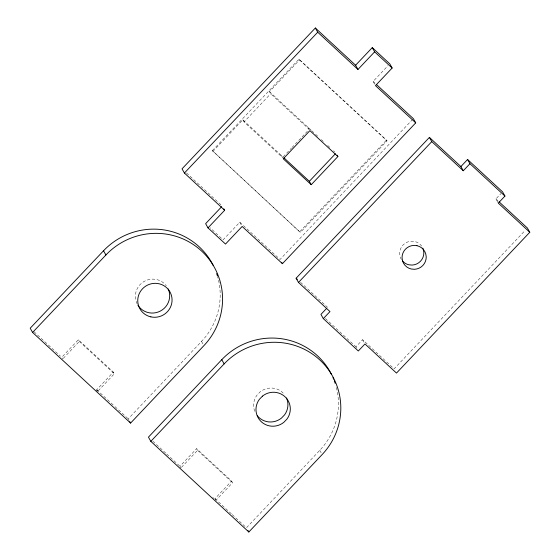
<?xml version="1.0" encoding="UTF-8"?>
<svg xmlns="http://www.w3.org/2000/svg" width="560" height="560" viewBox="0 0 560 560"><rect width="100%" height="100%" fill="white"/><g stroke="black" fill="none" stroke-linecap="round" stroke-linejoin="round"><path stroke-width="0.42" stroke-dasharray="2.8 2.1" d="M212.366 150.647L299.012 59.115L386.519 140.049L386.995 140.896L300.349 232.428L212.366 150.647L300.349 232.428M212.835 151.494L242.83 119.812L282.611 156.597M292.005 147.518L309.183 129.367L270.683 93.751L269.493 91.644L299.488 59.962L299.012 59.115M281.337 155.421L282.527 157.528L244.02 121.919L270.683 93.751M98.259 390.782L114.331 373.807L113.379 372.12L78.372 339.745L61.712 357.35L62.664 359.037M63.259 358.407L79.324 341.439L78.372 339.745M283.115 156.905L286.083 153.776M286.671 153.146L291.41 148.141M412.748 119.28L280.042 259.462L239.792 222.236L223.125 239.834L210 227.696M374.682 84.224L373.1 81.417L387.975 65.702M97.349 390.845L96.712 389.725L113.379 372.12M299.873 231.581L386.519 140.049M129.01 420.266L128.219 418.859L201.537 341.411A67.991 66.626 -29.4 0 0 217.686 276.892M180.901 467.964L179.949 466.277L196.616 448.672L231.616 481.047L232.568 482.734L216.496 499.702M181.496 467.334L197.561 450.359L196.616 448.672M356.734 348.173L355.943 346.766L362.607 339.724L394.107 368.865L525.014 230.58M497.896 202.426L495.915 198.905L500.913 193.627M215.901 500.332L214.956 498.645L231.616 481.047M336.378 387.492A67.991 66.626 -29.4 0 1 319.774 450.331L246.456 527.779L231.966 514.381M373.1 81.417L375.011 83.188M495.915 198.905L498.435 201.236M299.488 59.962L386.995 140.896M269.493 91.644L311.178 130.2M311.815 130.788L315 133.728M315.637 134.316L318.178 136.675M321.363 139.615L323.274 141.379M327.726 145.502L330.911 148.442M333.452 150.801L334.726 151.977M186.508 172.956L222.285 206.045M300.51 282.296L327.6 307.356M325.388 318.514L355.943 346.766M197.561 450.359L232.568 482.734M79.324 341.439L114.331 373.807M152.859 441.217L166.089 453.453M166.719 454.034L179.949 466.277M214.956 498.645L231.336 513.8M33.985 331.709L60.452 356.188M96.712 389.725L114.359 406.042M114.989 406.623L128.219 418.859M212.723 497.392L213.997 498.568M96.39 390.236L97.664 391.412M308 127.253L309.183 129.367M242.83 119.812L244.02 121.919M362.607 339.724L364.588 343.245M239.792 222.236L241.773 225.75M319.774 450.331L321.363 453.145M201.537 341.411L203.119 344.218M137.165 303.905A17.241 16.891 -29.4 0 1 143.591 281.75A17.241 16.891 -29.4 0 1 166.341 285.775M401.443 259.539A12.138 11.9 -29.4 0 1 400.169 256.704L399.679 253.631A12.138 11.9 -29.4 0 1 411.46 241.185L414.596 241.465A12.138 11.9 -29.4 0 1 421.638 246.078M254.744 411.341A17.241 16.891 -29.4 0 1 256.998 395.122L260.113 391.888A17.241 16.891 -29.4 0 1 284.221 394.233"/><path stroke-width="0.84" d="M213.262 265.524A67.991 66.626 -29.4 0 0 103.53 250.768L30.205 328.216L32.585 332.43L130.592 423.08L203.91 345.625A67.991 66.626 -29.4 0 0 201.565 251.02A67.991 66.626 -29.4 0 0 105.903 254.982L32.585 332.43M355.593 65.226L372.26 47.628L374.633 51.842L357.973 69.447L355.593 65.226L315.343 28L182.035 168.819L184.408 173.033L224.665 210.266L207.998 227.871L225.505 244.055L242.165 226.45L282.422 263.683L415.73 122.864L413.35 118.643L376.292 84.371M184.408 173.033L317.716 32.221L315.343 28M221.69 206.675L205.625 223.65L207.998 227.871M372.26 47.628L389.76 63.812L392.14 68.033L375.473 85.631L415.73 122.864M337.141 155.176L337.904 156.527L311.241 184.695L309.337 181.321L335.405 153.783M499.065 201.824L527.415 228.046L529.795 232.26L396.487 373.079L364.98 343.945L358.316 350.987L323.316 318.612L329.98 311.57L298.473 282.436L296.1 278.222L429.408 137.403L460.908 166.537L463.288 170.751L469.952 163.709L467.572 159.495L460.908 166.537M331.499 374.444A67.991 66.626 -29.4 0 0 221.767 359.688L148.449 437.136L150.822 441.357L248.836 532L322.154 454.552A67.991 66.626 -29.4 0 0 319.802 359.94A67.991 66.626 -29.4 0 0 224.14 363.909L150.822 441.357M298.473 282.436L431.781 141.617L429.408 137.403M326.494 308.525L320.936 314.398L323.316 318.612M467.572 159.495L502.579 191.87L504.952 196.084L498.288 203.126L529.795 232.26M374.633 51.842L392.14 68.033M469.952 163.709L504.952 196.084M317.716 32.221L357.973 69.447M431.781 141.617L463.288 170.751M337.904 156.527L309.897 130.627L283.241 158.795L311.241 184.695M283.885 157.773L309.337 181.321M296.1 278.222L297.36 279.384M281.631 262.276L282.422 263.683M223.874 208.859L224.665 210.266M221.767 359.688L224.14 363.909M103.53 250.768L105.903 254.982M248.038 530.593L248.836 532M129.801 421.673L130.592 423.08M332.983 377.622A67.991 66.626 -29.4 0 1 333.662 379.239M334.299 380.87A67.991 66.626 -29.4 0 1 335.16 383.334M216.65 273.588A67.991 66.626 -29.4 0 1 217.441 276.066M168.217 288.939A17.241 16.891 -29.4 0 1 160.496 310.989A17.241 16.891 -29.4 0 1 137.886 305.186M422.8 248.094A12.138 11.9 -29.4 0 1 423.346 249.557L423.836 252.63A12.138 11.9 -29.4 0 1 412.055 265.076L408.919 264.803A12.138 11.9 -29.4 0 1 402.353 260.799M286.517 397.999A17.241 16.891 -29.4 0 1 284.543 414.897L281.428 418.131A17.241 16.891 -29.4 0 1 257.32 415.786M262.493 396.109L259.371 399.343A17.241 16.891 -29.4 0 0 283.801 422.352L286.923 419.111A17.241 16.891 -29.4 0 0 262.493 396.109M416.976 245.679L413.84 245.406A12.138 11.9 -29.4 0 0 402.052 257.852L402.542 260.925A12.138 11.9 -29.4 0 0 411.292 269.017L414.428 269.297A12.138 11.9 -29.4 0 0 426.216 256.851L425.726 253.771A12.138 11.9 -29.4 0 0 416.976 245.679M150.878 316.876A17.241 16.891 -29.4 0 0 171.367 295.225A17.241 16.891 -29.4 0 0 142.485 288.813A17.241 16.891 -29.4 0 0 150.878 316.876"/></g></svg>
